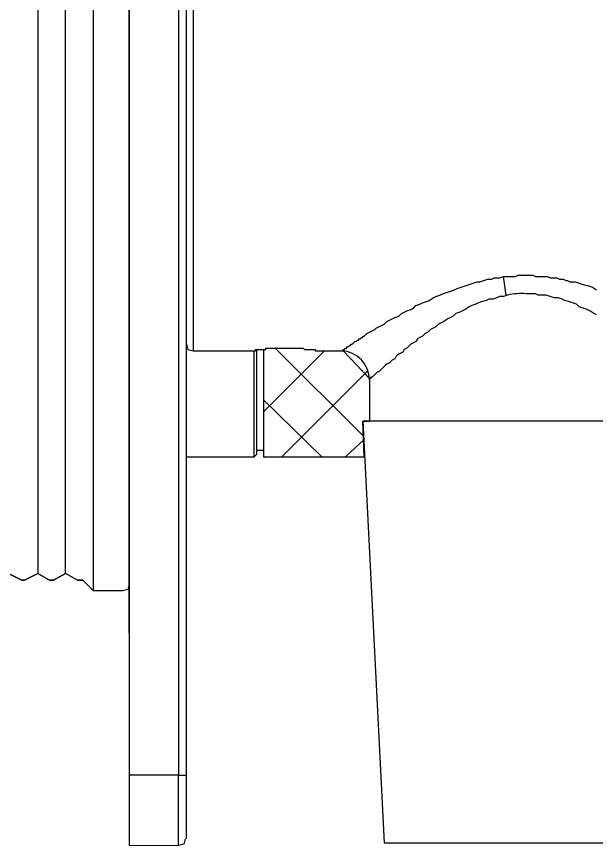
# Model space of a CAD drawing. Extents: x -1585 to -1165, y -4178 to -3881.
# Drawn here: x -1310.05 to -1297.05, y -4052.93 to -4034.47 of the extents above; entities that cross this region are included whole.
import ezdxf

# ---------------------------------------------------------------- set-up
doc = ezdxf.new("R2010")
doc.units = 0
doc.header["$LTSCALE"] = 7
doc.layers.add('DWG', color=7, linetype='CONTINUOUS')

msp = doc.modelspace()

# ---------------------------------------------------------------- linework, layer by layer
at = {"layer": 'DWG'}
for points in [[(-1307.518, -4048.308), (-1307.518, -4022.961), (-1306.417, -4022.961), (-1306.417, -4021.354), (-1307.518, -4021.354), (-1307.518, -4022.961)], [(-1306.268, -4052.919), (-1306.298, -4053.038), (-1306.417, -4053.068), (-1306.417, -4051.491), (-1306.239, -4051.491), (-1306.239, -4022.961), (-1306.417, -4022.961), (-1306.417, -4051.491), (-1307.518, -4051.491), (-1307.518, -4053.068), (-1306.417, -4053.068)], [(-1307.518, -4026.918), (-1307.518, -4047.534), (-1307.518, -4051.491)], [(-1307.518, -4042.923), (-1307.518, -4046.88), (-1307.518, -4047.207), (-1307.548, -4047.326), (-1307.667, -4047.356), (-1308.321, -4047.356), (-1308.559, -4047.118), (-1308.321, -4047.356), (-1308.321, -4042.923), (-1308.321, -4031.499), (-1308.321, -4027.066), (-1307.667, -4027.066), (-1308.321, -4027.066), (-1308.559, -4027.334), (-1308.678, -4027.334)], [(-1309.214, -4027.334), (-1309.303, -4027.334), (-1309.571, -4027.483), (-1309.571, -4031.499), (-1309.571, -4042.923), (-1309.571, -4046.969), (-1309.868, -4047.118), (-1309.928, -4047.118), (-1310.225, -4046.969)], [(-1308.678, -4047.118), (-1308.559, -4047.118), (-1308.678, -4047.118), (-1308.946, -4046.969), (-1308.946, -4042.923), (-1308.946, -4031.499), (-1308.946, -4027.483), (-1309.214, -4027.334), (-1309.303, -4027.334), (-1309.571, -4027.483), (-1309.868, -4027.334), (-1309.571, -4027.483)], [(-1307.518, -4031.499), (-1307.518, -4042.923)], [(-1306.09, -4032.451), (-1306.09, -4041.971), (-1304.811, -4041.971), (-1304.781, -4041.971), (-1304.751, -4041.971), (-1304.721, -4041.971), (-1304.692, -4041.971), (-1304.692, -4041.941), (-1304.662, -4041.941), (-1304.632, -4041.941), (-1304.602, -4041.941), (-1304.573, -4041.941), (-1304.543, -4041.941), (-1304.513, -4041.941), (-1304.483, -4041.941), (-1304.454, -4041.941), (-1304.454, -4041.912), (-1304.424, -4041.912), (-1304.394, -4041.912), (-1304.364, -4041.912), (-1304.335, -4041.912), (-1304.305, -4041.912), (-1304.275, -4041.912), (-1304.245, -4041.912), (-1304.216, -4041.912), (-1304.186, -4041.912), (-1304.156, -4041.912), (-1304.126, -4041.912), (-1304.097, -4041.912), (-1304.067, -4041.912), (-1304.037, -4041.912), (-1303.978, -4041.912), (-1303.948, -4041.912), (-1303.918, -4041.912), (-1303.859, -4041.912), (-1303.829, -4041.912), (-1303.799, -4041.912), (-1303.769, -4041.912), (-1303.74, -4041.912), (-1303.71, -4041.912), (-1303.68, -4041.912), (-1303.65, -4041.912), (-1303.621, -4041.912), (-1303.591, -4041.941), (-1303.561, -4041.941), (-1303.531, -4041.941), (-1303.502, -4041.941), (-1303.472, -4041.941), (-1303.442, -4041.941), (-1303.412, -4041.941), (-1303.383, -4041.941), (-1303.353, -4041.941), (-1303.353, -4041.971), (-1303.323, -4041.971), (-1303.293, -4041.971), (-1303.264, -4041.971), (-1303.234, -4041.971), (-1302.728, -4041.971)], [(-1299.069, -4040.722), (-1299.099, -4040.513), (-1299.128, -4040.305)], [(-1306.239, -4041.822), (-1306.209, -4041.941), (-1306.09, -4041.971)], [(-1306.239, -4044.351), (-1304.721, -4044.351), (-1304.721, -4041.971)], [(-1304.721, -4044.351), (-1304.662, -4044.292), (-1304.662, -4041.941)], [(-1304.513, -4041.941), (-1304.513, -4044.351), (-1302.252, -4044.351), (-1302.282, -4043.548), (-1302.133, -4043.548)], [(-1304.513, -4043.34), (-1303.145, -4041.971)], [(-1302.282, -4043.875), (-1304.245, -4041.912)], [(-1302.133, -4042.596), (-1302.728, -4041.971)], [(-1304.097, -4044.351), (-1302.163, -4042.417)], [(-1302.133, -4042.596), (-1302.133, -4043.548)], [(-1303.204, -4044.351), (-1304.513, -4043.072)], [(-1302.669, -4044.351), (-1302.252, -4043.964)], [(-1304.662, -4044.202), (-1304.513, -4044.202)], [(-1310.225, -4046.969), (-1309.928, -4047.118), (-1309.868, -4047.118), (-1309.571, -4046.969), (-1309.303, -4047.118), (-1309.571, -4046.969)], [(-1306.239, -4052.919), (-1306.239, -4051.491)]]:
    msp.add_lwpolyline(points, dxfattribs=at)
for points in [[(-1307.518, -4042.923), (-1307.518, -4031.499)], [(-1301.806, -4053.008), (-1298.623, -4053.008), (-1295.469, -4053.008), (-1294.993, -4043.548), (-1302.282, -4043.548)], [(-1309.214, -4047.118), (-1309.303, -4047.118), (-1309.214, -4047.118), (-1308.946, -4046.969)]]:
    msp.add_lwpolyline(points, close=True, dxfattribs=at)
msp.add_lwpolyline([(-1297.046, -4041.168), (-1297.105, -4041.138), (-1297.195, -4041.079), (-1297.254, -4041.049), (-1297.343, -4041.019), (-1297.433, -4040.989), (-1297.492, -4040.93), (-1297.581, -4040.9), (-1297.671, -4040.87), (-1297.76, -4040.841), (-1297.819, -4040.811), (-1297.909, -4040.781), (-1297.998, -4040.781), (-1298.087, -4040.751), (-1298.176, -4040.722), (-1298.266, -4040.722), (-1298.355, -4040.722), (-1298.414, -4040.692), (-1298.444, -4040.692), (-1298.504, -4040.692), (-1298.533, -4040.692), (-1298.623, -4040.692, 0.062258), (-1299.039, -4040.722), (-1299.128, -4040.751), (-1299.218, -4040.751), (-1299.277, -4040.781), (-1299.366, -4040.811), (-1299.456, -4040.811), (-1299.515, -4040.841), (-1299.604, -4040.87), (-1299.694, -4040.9), (-1299.753, -4040.93), (-1299.842, -4040.96), (-1299.902, -4040.989), (-1299.991, -4041.049), (-1300.051, -4041.079), (-1300.11, -4041.108), (-1300.199, -4041.138), (-1300.259, -4041.198), (-1300.318, -4041.227), (-1300.378, -4041.257), (-1300.467, -4041.317), (-1300.527, -4041.346), (-1300.586, -4041.376), (-1300.646, -4041.436), (-1300.705, -4041.465), (-1300.765, -4041.495), (-1300.824, -4041.555), (-1300.884, -4041.584), (-1300.943, -4041.644), (-1301.003, -4041.674), (-1301.062, -4041.703), (-1301.092, -4041.763), (-1301.151, -4041.793), (-1301.211, -4041.822), (-1301.27, -4041.882), (-1301.3, -4041.912), (-1301.36, -4041.941), (-1301.389, -4042.001), (-1301.449, -4042.031), (-1301.508, -4042.06), (-1301.538, -4042.09), (-1301.568, -4042.15), (-1301.627, -4042.179), (-1301.657, -4042.209), (-1301.687, -4042.239), (-1301.746, -4042.269), (-1301.776, -4042.298), (-1301.806, -4042.328), (-1301.836, -4042.358), (-1301.865, -4042.388), (-1301.895, -4042.417), (-1301.925, -4042.447), (-1301.955, -4042.447), (-1301.984, -4042.477), (-1302.014, -4042.507), (-1302.044, -4042.536), (-1302.074, -4042.566), (-1302.103, -4042.566), (-1302.103, -4042.596), (-1302.133, -4042.596), (-1302.133, -4042.626, 0.395743), (-1302.758, -4041.971), (-1302.728, -4041.971), (-1302.728, -4041.941), (-1302.698, -4041.941), (-1302.669, -4041.912), (-1302.639, -4041.912), (-1302.639, -4041.882), (-1302.609, -4041.882), (-1302.579, -4041.852), (-1302.55, -4041.852), (-1302.55, -4041.822), (-1302.52, -4041.822), (-1302.49, -4041.793), (-1302.46, -4041.763), (-1302.431, -4041.763), (-1302.401, -4041.733), (-1302.371, -4041.733), (-1302.371, -4041.703), (-1302.341, -4041.703), (-1302.312, -4041.674), (-1302.282, -4041.674), (-1302.282, -4041.644), (-1302.252, -4041.644), (-1302.222, -4041.614), (-1302.193, -4041.584), (-1302.133, -4041.555), (-1302.074, -4041.525), (-1302.014, -4041.495), (-1301.984, -4041.465), (-1301.925, -4041.436), (-1301.865, -4041.406), (-1301.806, -4041.376), (-1301.746, -4041.317), (-1301.687, -4041.287), (-1301.627, -4041.257), (-1301.568, -4041.227), (-1301.479, -4041.198), (-1301.419, -4041.138), (-1301.36, -4041.108), (-1301.3, -4041.079), (-1301.211, -4041.049), (-1301.151, -4041.019), (-1301.092, -4040.96), (-1301.003, -4040.93), (-1300.943, -4040.9), (-1300.854, -4040.87), (-1300.794, -4040.841), (-1300.705, -4040.781), (-1300.646, -4040.751), (-1300.556, -4040.722), (-1300.497, -4040.692), (-1300.408, -4040.662), (-1300.318, -4040.632), (-1300.229, -4040.603), (-1300.17, -4040.573), (-1300.08, -4040.543), (-1299.991, -4040.513), (-1299.902, -4040.484), (-1299.813, -4040.454), (-1299.723, -4040.424), (-1299.664, -4040.424), (-1299.575, -4040.394), (-1299.485, -4040.365), (-1299.396, -4040.365), (-1299.337, -4040.335), (-1299.307, -4040.335), (-1299.247, -4040.335), (-1299.218, -4040.335), (-1299.128, -4040.305), (-1299.009, -4040.305), (-1298.95, -4040.305), (-1298.89, -4040.305), (-1298.861, -4040.305), (-1298.801, -4040.275), (-1298.742, -4040.275), (-1298.682, -4040.275), (-1298.623, -4040.275), (-1298.593, -4040.275), (-1298.533, -4040.275), (-1298.474, -4040.275), (-1298.414, -4040.305), (-1298.355, -4040.305), (-1298.325, -4040.305), (-1298.266, -4040.305), (-1298.206, -4040.305), (-1298.147, -4040.305), (-1298.087, -4040.335), (-1298.057, -4040.335), (-1297.998, -4040.335), (-1297.938, -4040.335), (-1297.879, -4040.365), (-1297.849, -4040.365), (-1297.79, -4040.365), (-1297.73, -4040.394), (-1297.7, -4040.394), (-1297.641, -4040.424), (-1297.522, -4040.424), (-1297.433, -4040.454), (-1297.343, -4040.484), (-1297.224, -4040.513), (-1297.135, -4040.543), (-1297.046, -4040.603)], format="xyb", dxfattribs=at)

doc.saveas('drawing.dxf')
